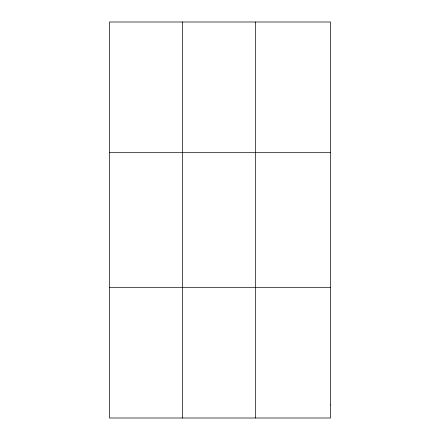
<?xml version="1.0" encoding="UTF-8"?>
<svg xmlns="http://www.w3.org/2000/svg" width="440" height="440" viewBox="0 0 440 440"><rect width="100%" height="100%" fill="white"/><g stroke="black" fill="none" stroke-linecap="round" stroke-linejoin="round"><path stroke-width="0.66" d="M182.424 418L182.424 22M255.365 418L255.365 22M109.478 152.68L330.523 152.68M109.478 287.32L330.523 287.32M330.523 404.932L330.523 418L109.478 418L109.478 22L330.523 22L330.523 404.932"/></g></svg>
